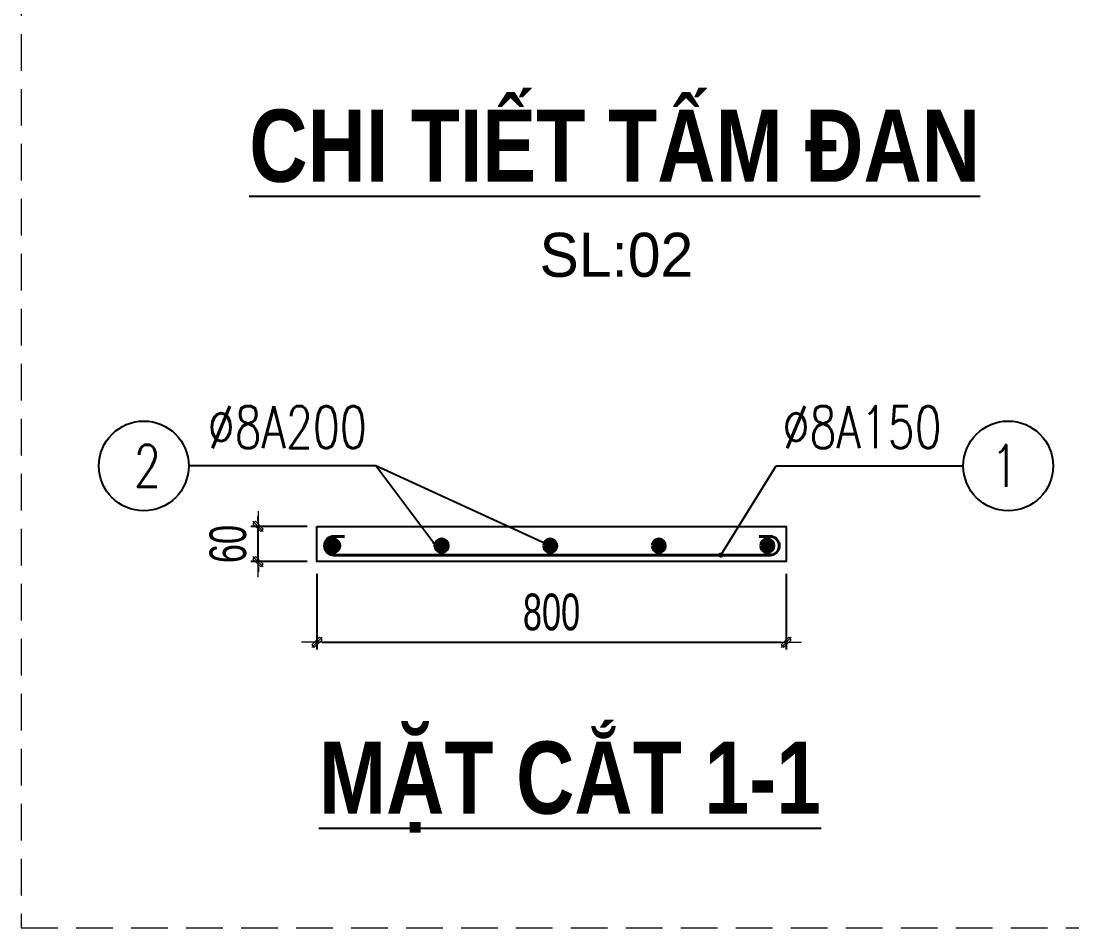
# Model space of a CAD drawing. Header units: millimetres. Extents: x -295047 to 304185, y -728047 to -308748.
# Drawn here: x 142554 to 146137, y -331197 to -328104 of the extents above; entities that cross this region are included whole.
import ezdxf
from ezdxf.enums import TextEntityAlignment as Align

# ---------------------------------------------------------------- set-up
doc = ezdxf.new("R2010")
doc.units = ezdxf.units.MM
doc.header["$MEASUREMENT"] = 0
doc.header["$PDMODE"] = 32
doc.linetypes.add('HIDDEN', pattern=[0.375, 0.25, -0.125])
doc.layers.get('Defpoints').update_dxf_attribs({"color": 1})
for name, color, linetype, lineweight in [('LC Dim', 8, 'Continuous', 18), ('LC MANH DUT', 35, 'HIDDEN', 5), ('LC Net dam2', 6, 'Continuous', 40), ('LC Net dam3', 1, 'Continuous', 60), ('LC Net thay', 7, 'Continuous', 25), ('LC Text2', 7, 'Continuous', 25)]:
    doc.layers.add(name, color=color, linetype=linetype, lineweight=lineweight)
doc.styles.add('HOATBIF', font='hoatbif.shx', dxfattribs={"width": 0.7})
doc.styles.add('LC 1', font='VHAVANB.TTF')
doc.styles.add('LC 3', font='vnsimli.shx', dxfattribs={"width": 0.75})
doc.styles.add('LC3', font='VHARIALB.TTF', dxfattribs={"width": 0.8})
doc.dimstyles.new('1-100(1-50)', dxfattribs={"dimscale": 50, "dimtxt": 2.5, "dimasz": 0.35, "dimexe": 0.5, "dimexo": 0, "dimgap": 0.8, "dimtad": 1, "dimdec": 0, "dimzin": 0, "dimdsep": 46, "dimtxsty": 'HOATBIF', "dimblk1": 'DOT', "dimblk2": 'DOT', "dimsah": 1, "dimcen": -1, "dimdle": 1, "dimclrd": 256, "dimclre": 256, "dimclrt": 4, "dimadec": 3, "dimazin": 2, "dimtfac": 0.3333333333333333, "dimtdec": 0, "dimtix": 1, "dimtmove": 2, "dimatfit": 3, "dimldrblk": 'DOT', "dimfxl": 1, "dimtvp": 0.8333333333333331, "dimtolj": 1, "dimtzin": 0, "dimarcsym": 0})

# ---------------------------------------------------------------- blocks, each defined once
blk = doc.blocks.new('TIEUDE1')
at = {"layer": 'LC Text2', "color": 7, "style": 'LC 1'}
blk.add_attdef('TIªU§Ò', text='', height=5, dxfattribs=at).set_placement((0, 0), align=Align.BOTTOM_CENTER)
blk.add_attdef('TL', text='', height=3, dxfattribs=at).set_placement((0, -2), align=Align.TOP_CENTER)
blk = doc.blocks.new('theptron1')
at = {"layer": 'LC Net dam3'}
for p, q in [((-0.5, 0), (0.5, 0)), ((-0.3535533905960619, 0.353553390592424), (0.3535533905960619, -0.353553390592424)), ((0.3535533905960619, 0.353553390592424), (-0.3535533905960619, -0.353553390592424)), ((0, 0.5), (0, -0.5))]:
    blk.add_line(p, q, dxfattribs=at)
blk.add_circle((0, 0), 0.4999999999978783, dxfattribs=at)
blk = doc.blocks.new('*U1054')
at = {"layer": 'LC Dim', "xscale": -40.00000000046566, "yscale": 40.00000000046566, "zscale": 40.00000000046566, "rotation": 180}
blk.add_blockref('theptron1', (0, 0), dxfattribs=at)
blk = doc.blocks.new('*U1055')
at = {"layer": 'LC Dim', "color": 0, "linetype": 'ByBlock', "lineweight": -2, "transparency": 16777216}
for p in [(0, 0), (370, 0), (740, 0), (1110, 0), (1480, 0)]:
    blk.add_blockref('*U1054', p, dxfattribs=at)
blk = doc.blocks.new('DOT')
at = {"layer": 'LC Dim'}
blk.add_line((-3, 0), (3, 0), dxfattribs=at)
at = {"layer": 'LC Dim', "color": 4}
blk.add_line((-1, -1), (1, 1), dxfattribs=at)
blk.add_lwpolyline([(0.5, 1), (-1, -0.5), (-0.5, -1), (1, 0.5)], close=True, dxfattribs=at)
blk = doc.blocks.new('*D1066')
at = {"layer": 'Defpoints', "color": 0, "ltscale": 2, "transparency": 16777216}
for p in [(143563.0380439937, -329988.739929434), (145163.0380439937, -329988.739929434), (145163.0380439937, -330222.4115763082)]:
    blk.add_point(p, dxfattribs=at)
at = {"layer": 'LC Dim', "lineweight": -2, "ltscale": 2, "transparency": 16777216}
for p, q in [((143563.0380439937, -329988.739929434), (143563.0380439937, -330247.4115763082)), ((145163.0380439937, -329988.739929434), (145163.0380439937, -330247.4115763082)), ((143580.5380439937, -330222.4115763082), (145145.5380439937, -330222.4115763082))]:
    blk.add_line(p, q, dxfattribs=at)
at = {"layer": 'LC Dim', "lineweight": -2, "ltscale": 2, "transparency": 16777216, "xscale": 17.5, "yscale": 17.5, "zscale": 17.5, "rotation": 180}
blk.add_blockref('DOT', (143563.0380439937, -330222.4115763082), dxfattribs=at)
at = {"layer": 'LC Dim', "lineweight": -2, "ltscale": 2, "transparency": 16777216, "xscale": 17.5, "yscale": 17.5, "zscale": 17.5}
blk.add_blockref('DOT', (145163.0380439937, -330222.4115763082), dxfattribs=at)
at = {"layer": 'LC Dim', "color": 4, "ltscale": 2, "transparency": 16777216, "insert": (144363.0380439937, -330119.9115763082), "char_height": 125, "attachment_point": 5, "style": 'HOATBIF'}
blk.add_mtext('\\A1;800', dxfattribs=at)
blk = doc.blocks.new('_Dot')
at = {"color": 0, "linetype": 'ByBlock', "lineweight": -2}
blk.add_line((-0.5, 0), (-1, 0), dxfattribs=at)
at = {"color": 0, "linetype": 'ByBlock', "const_width": 0.5}
blk.add_lwpolyline([(-0.25, 0, 1), (0.25, 0, 1)], format="xyb", close=True, dxfattribs=at)
blk = doc.blocks.new('*D1067')
at = {"layer": 'Defpoints', "color": 0, "ltscale": 2, "transparency": 16777216}
for p in [(143362.7466839967, -329827.4945175847), (143530.0190190223, -329827.4945175847), (143530.0190190223, -329947.4945175847)]:
    blk.add_point(p, dxfattribs=at)
at = {"layer": 'LC Dim', "lineweight": -2, "ltscale": 2, "transparency": 16777216}
for p, q in [((143362.7466839967, -329809.9945175847), (143362.7466839967, -329792.4945175847)), ((143530.0190190223, -329827.4945175847), (143337.7466839967, -329827.4945175847)), ((143362.7466839967, -329947.4945175847), (143362.7466839967, -329827.4945175847)), ((143530.0190190223, -329947.4945175847), (143337.7466839967, -329947.4945175847)), ((143362.7466839967, -329964.9945175847), (143362.7466839967, -329982.4945175847))]:
    blk.add_line(p, q, dxfattribs=at)
at = {"layer": 'LC Dim', "lineweight": -2, "ltscale": 2, "transparency": 16777216, "xscale": 17.5, "yscale": 17.5, "zscale": 17.5}
for p, rotation in [((143362.7466839967, -329827.4945175847), 270), ((143362.7466839967, -329947.4945175847), 90)]:
    blk.add_blockref('DOT', p, dxfattribs=dict(at, rotation=rotation))
at = {"layer": 'LC Dim', "color": 4, "ltscale": 2, "transparency": 16777216, "insert": (143260.2466839965, -329887.4945175847), "char_height": 125, "attachment_point": 5, "rotation": 90, "style": 'HOATBIF'}
blk.add_mtext('\\A1;60', dxfattribs=at)

msp = doc.modelspace()

# ---------------------------------------------------------------- linework, layer by layer
at = {"layer": 'LC MANH DUT', "ltscale": 500}
for p, q in [((142554.3868882199, -321773.5001601375, 17.74998303710073), (142554.3868882199, -331196.5624355149, 17.74998303710073)), ((142554.3868882199, -331196.5624355149, 17.74998303710073), (146685.0055413608, -331196.5624355149, 17.74998303710073))]:
    msp.add_line(p, q, dxfattribs=at)
at = {"layer": 'LC Net dam2', "elevation": 17.74998303710073}
msp.add_lwpolyline([(143657.2455989864, -329861.2416204989), (143621.1443910579, -329861.2416204989, 0.9999999999999999), (143621.1443910579, -329925.3620313124), (145107.1877163594, -329925.3620313124, 0.9999999999999999), (145107.1877163594, -329861.2416204989), (145071.0865084309, -329861.2416204989)], format="xyb", dxfattribs=at)
at = {"layer": 'LC Net thay', "ltscale": 200, "elevation": 17.74998303710073}
msp.add_lwpolyline([(143563.0380439937, -329827.4945175846), (145163.0380439937, -329827.4945175846), (145163.0380439937, -329947.4945175846), (143563.0380439937, -329947.4945175846)], close=True, dxfattribs=at)
at = {"layer": 'LC Text2', "linetype": 'ByBlock'}
for centre in [(142972.9555451802, -329621.1644585651, 17.74998303710073), (145919.9730669043, -329621.1644585651, 17.74998303710073)]:
    msp.add_circle(centre, 153.0282061185872, dxfattribs=at)

# ---------------------------------------------------------------- block references
at = {"layer": 'LC Dim'}
msp.add_blockref('*U1055', (143618.5275219867, -329893.3018259059, 17.74998303710073), dxfattribs=at)
at = {"layer": 'LC Text2'}
ref = msp.add_blockref('TIEUDE1', (144584.1159317073, -328726.3018154395, 17.74998303710073), dxfattribs=dict(at, xscale=-50.00000000009664, yscale=50.00000000009664, zscale=50.00000000009664))
ref.add_attrib('TIªU§Ò', '%%Uchi tiÕt tÊm ®an', dxfattribs={"color": 7, "height": 246.220730126512, "style": 'LC3', "width": 0.8}).set_placement((144578.2039469182, -328726.3018154395, 17.74998303710073), align=Align.BOTTOM_CENTER)
ref.add_attrib('TL', 'sl:02', dxfattribs={"color": 7, "height": 150.0000000000558, "style": 'LC 1'}).set_placement((144584.1159317073, -328826.3018154416, 17.74998303710073), align=Align.TOP_CENTER)
ref = msp.add_blockref('TIEUDE1', (144431.6836858554, -330880.9171747866, 17.74998303710073), dxfattribs=dict(at, xscale=-50.00000000009664, yscale=50.00000000009664, zscale=50.00000000009664))
ref.add_attrib('TIªU§Ò', '%%UmÆt c¾t 1-1', dxfattribs={"color": 7, "height": 246.220730126512, "style": 'LC3', "width": 0.8}).set_placement((144425.7717010662, -330880.9171747866, 17.74998303710073), align=Align.BOTTOM_CENTER)

# ---------------------------------------------------------------- texts
at = {"layer": 'LC Text2', "linetype": 'ByBlock', "style": 'LC 3', "width": 0.75}
for s, p in [('%%C8A200', (143190.7059978241, -329560.2323574388, 17.74998303710073)), ('%%C8A150', (145150.6511856889, -329560.2323574388, 17.74998303710073))]:
    msp.add_text(s, height=143, dxfattribs=at).set_placement(p)
for s, p in [('2', (142984.9119528734, -329621.1644585651, 17.74998303710073)), ('1', (145908.016659211, -329621.1644585651, 17.74998303710073))]:
    msp.add_text(s, height=143, dxfattribs=at).set_placement(p, align=Align.MIDDLE_CENTER)

# ---------------------------------------------------------------- dimensions: what is measured, and where the dimension line sits
at = {"layer": 'LC Dim', "ltscale": 2}
dim = msp.add_linear_dim(base=(143362.7466839967, -329827.4945175847, 17.74998303710073), p1=(143530.0190190223, -329947.4945175846, 17.74998303710073), p2=(143530.0190190223, -329827.4945175846, 17.74998303710073), angle=90, dimstyle='1-100(1-50)', override={"dimlfac": 0.5}, dxfattribs=at)
dim.commit()
dim.dimension.update_dxf_attribs({"geometry": '*D1067', "text_midpoint": (143260.2466839965, -329887.4945175847, 17.74998303710073)})
dim = msp.add_linear_dim(base=(145163.0380439937, -330222.4115763082, 17.74998303710073), p1=(143563.0380439937, -329988.739929434, 17.74998303710073), p2=(145163.0380439937, -329988.739929434, 17.74998303710073), dimstyle='1-100(1-50)', override={"dimlfac": 0.5}, dxfattribs=at)
dim.commit()
dim.dimension.update_dxf_attribs({"geometry": '*D1066', "text_midpoint": (144363.0380439937, -330119.9115763082, 17.74998303710073)})

# ---------------------------------------------------------------- leaders
for points in [[(143968.5275219864, -329893.3018259059, 17.74998303710073), (143763.6628839829, -329621.1644585651, 17.74998303710073), (143125.9837512988, -329621.1644585651, 17.74998303710073)], [(144358.5275219867, -329893.3018259059, 17.74998303710073), (143763.6628839829, -329621.1644585651, 17.74998303710073), (143295.1721879515, -329621.1644585651, 17.74998303710073)], [(144940.021487296, -329925.3620313124, 17.74998303710073), (145129.2657281015, -329621.1644585651, 17.74998303710073), (145766.9448607856, -329621.1644585651, 17.74998303710073)]]:
    msp.add_leader(points, dimstyle='1-100(1-50)', dxfattribs=at)

doc.saveas('drawing.dxf')
